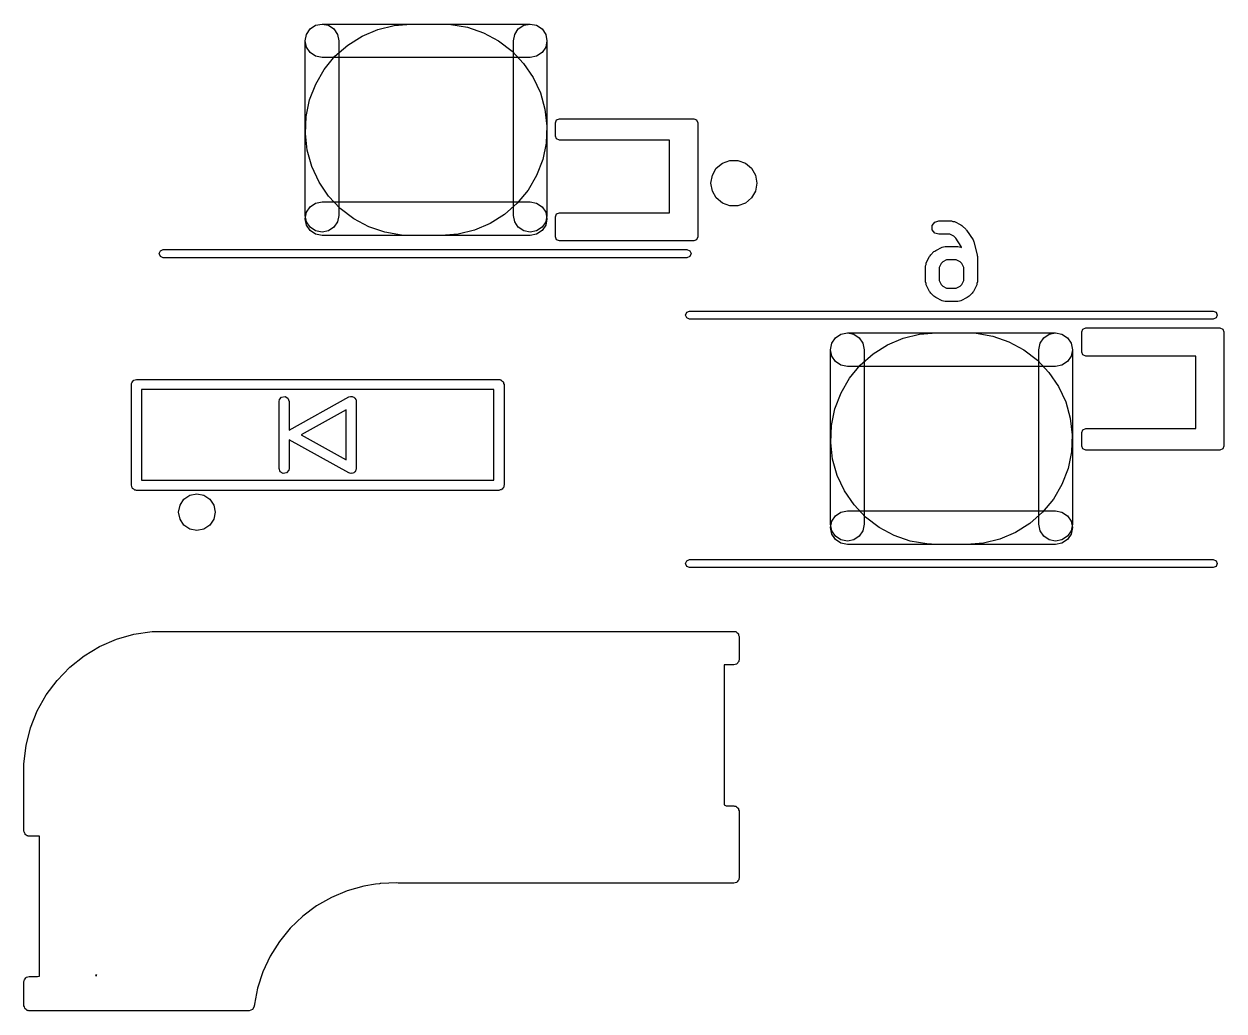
# Model space of a CAD drawing. Extents: x 62 to 223, y -188 to -37.
# Drawn here: x 169.13 to 187.01, y -69.05 to -54.35 of the extents above; entities that cross this region are included whole.
import ezdxf

# ---------------------------------------------------------------- set-up
doc = ezdxf.new("R2010")
doc.units = 0
doc.layers.add('BLACK', color=7, linetype='CONTINUOUS')

msp = doc.modelspace()

# ---------------------------------------------------------------- linework, layer by layer
at = {"layer": 'BLACK', "linetype": 'CONTINUOUS'}
for p, q in [((173.325, -54.6), (173.344, -54.5043)), ((173.325, -54.6), (173.344, -54.5043)), ((173.325, -54.6), (173.344, -54.5043)), ((173.325, -54.6), (173.344, -54.5043)), ((173.344, -54.5043), (173.398, -54.4232)), ((173.344, -54.5043), (173.398, -54.4232)), ((173.344, -54.5043), (173.398, -54.4232)), ((173.344, -54.5043), (173.398, -54.4232)), ((173.398, -54.4232), (173.479, -54.369)), ((173.398, -54.4232), (173.479, -54.369)), ((173.398, -54.4232), (173.479, -54.369)), ((173.398, -54.4232), (173.479, -54.369)), ((173.479, -54.369), (173.575, -54.35)), ((173.479, -54.369), (173.575, -54.35)), ((173.479, -54.369), (173.575, -54.35)), ((173.479, -54.369), (173.575, -54.35)), ((173.575, -54.35), (173.671, -54.369)), ((173.575, -54.35), (176.675, -54.35)), ((173.575, -54.35), (173.671, -54.369)), ((173.575, -54.35), (176.675, -54.35)), ((173.671, -54.369), (173.752, -54.4232)), ((173.671, -54.369), (173.752, -54.4232)), ((173.752, -54.4232), (173.806, -54.5043)), ((173.752, -54.4232), (173.806, -54.5043)), ((173.806, -54.5043), (173.825, -54.6)), ((173.806, -54.5043), (173.825, -54.6)), ((174.17, -54.5292), (174.403, -54.4305)), ((174.17, -54.5292), (174.403, -54.4305)), ((174.17, -54.5292), (174.403, -54.4305)), ((174.17, -54.5292), (174.403, -54.4305)), ((174.403, -54.4305), (174.648, -54.3703)), ((174.403, -54.4305), (174.648, -54.3703)), ((174.403, -54.4305), (174.648, -54.3703)), ((174.403, -54.4305), (174.648, -54.3703)), ((174.648, -54.3703), (174.9, -54.35)), ((174.648, -54.3703), (174.9, -54.35)), ((174.648, -54.3703), (174.9, -54.35)), ((174.648, -54.3703), (174.9, -54.35)), ((174.9, -54.35), (175.35, -54.35)), ((174.9, -54.35), (175.35, -54.35)), ((174.9, -54.35), (175.35, -54.35)), ((174.9, -54.35), (175.35, -54.35)), ((175.35, -54.35), (175.493, -54.3565)), ((175.35, -54.35), (175.493, -54.3565)), ((175.35, -54.35), (175.493, -54.3565)), ((175.35, -54.35), (175.493, -54.3565)), ((175.493, -54.3565), (175.742, -54.3995)), ((175.493, -54.3565), (175.742, -54.3995)), ((175.493, -54.3565), (175.742, -54.3995)), ((175.493, -54.3565), (175.742, -54.3995)), ((175.742, -54.3995), (175.981, -54.4817)), ((175.742, -54.3995), (175.981, -54.4817)), ((175.742, -54.3995), (175.981, -54.4817)), ((175.742, -54.3995), (175.981, -54.4817)), ((175.981, -54.4817), (176.203, -54.6011)), ((175.981, -54.4817), (176.203, -54.6011)), ((175.981, -54.4817), (176.203, -54.6011)), ((175.981, -54.4817), (176.203, -54.6011)), ((176.425, -54.6), (176.444, -54.5043)), ((176.425, -54.6), (176.444, -54.5043)), ((176.444, -54.5043), (176.498, -54.4232)), ((176.444, -54.5043), (176.498, -54.4232)), ((176.498, -54.4232), (176.579, -54.369)), ((176.498, -54.4232), (176.579, -54.369)), ((176.579, -54.369), (176.675, -54.35)), ((176.579, -54.369), (176.675, -54.35)), ((176.675, -54.35), (176.771, -54.369)), ((176.675, -54.35), (176.771, -54.369)), ((176.675, -54.35), (176.771, -54.369)), ((176.675, -54.35), (176.771, -54.369)), ((176.771, -54.369), (176.852, -54.4232)), ((176.771, -54.369), (176.852, -54.4232)), ((176.771, -54.369), (176.852, -54.4232)), ((176.771, -54.369), (176.852, -54.4232)), ((176.852, -54.4232), (176.906, -54.5043)), ((176.852, -54.4232), (176.906, -54.5043)), ((176.852, -54.4232), (176.906, -54.5043)), ((176.852, -54.4232), (176.906, -54.5043)), ((176.906, -54.5043), (176.925, -54.6)), ((176.906, -54.5043), (176.925, -54.6)), ((176.906, -54.5043), (176.925, -54.6)), ((176.906, -54.5043), (176.925, -54.6)), ((173.325, -57.2), (173.325, -54.6)), ((173.344, -54.6957), (173.325, -54.6)), ((173.325, -57.2), (173.325, -54.6)), ((173.344, -54.6957), (173.325, -54.6)), ((173.767, -54.8309), (173.957, -54.6638)), ((173.767, -54.8309), (173.957, -54.6638)), ((173.767, -54.8309), (173.957, -54.6638)), ((173.767, -54.8309), (173.957, -54.6638)), ((173.825, -54.6), (173.825, -57.2)), ((173.825, -54.6), (173.825, -57.2)), ((173.957, -54.6638), (174.17, -54.5292)), ((173.957, -54.6638), (174.17, -54.5292)), ((173.957, -54.6638), (174.17, -54.5292)), ((173.957, -54.6638), (174.17, -54.5292)), ((176.203, -54.6011), (176.404, -54.7545)), ((176.203, -54.6011), (176.404, -54.7545)), ((176.203, -54.6011), (176.404, -54.7545)), ((176.203, -54.6011), (176.404, -54.7545)), ((176.425, -57.2), (176.425, -54.6)), ((176.425, -57.2), (176.425, -54.6)), ((176.925, -54.6), (176.906, -54.6957)), ((176.925, -54.6), (176.906, -54.6957)), ((176.925, -54.6), (176.925, -57.2)), ((176.925, -54.6), (176.925, -57.2)), ((173.398, -54.7768), (173.344, -54.6957)), ((173.398, -54.7768), (173.344, -54.6957)), ((173.479, -54.831), (173.398, -54.7768)), ((173.479, -54.831), (173.398, -54.7768)), ((173.575, -54.85), (173.479, -54.831)), ((173.575, -54.85), (173.479, -54.831)), ((176.675, -54.85), (173.575, -54.85)), ((176.675, -54.85), (173.575, -54.85)), ((173.607, -55.0261), (173.767, -54.8309)), ((173.607, -55.0261), (173.767, -54.8309)), ((173.607, -55.0261), (173.767, -54.8309)), ((173.607, -55.0261), (173.767, -54.8309)), ((176.404, -54.7545), (176.577, -54.9381)), ((176.404, -54.7545), (176.577, -54.9381)), ((176.404, -54.7545), (176.577, -54.9381)), ((176.404, -54.7545), (176.577, -54.9381)), ((176.771, -54.831), (176.675, -54.85)), ((176.771, -54.831), (176.675, -54.85)), ((176.852, -54.7768), (176.771, -54.831)), ((176.852, -54.7768), (176.771, -54.831)), ((176.906, -54.6957), (176.852, -54.7768)), ((176.906, -54.6957), (176.852, -54.7768)), ((173.48, -55.2445), (173.607, -55.0261)), ((173.48, -55.2445), (173.607, -55.0261)), ((173.48, -55.2445), (173.607, -55.0261)), ((173.48, -55.2445), (173.607, -55.0261)), ((176.577, -54.9381), (176.719, -55.147)), ((176.577, -54.9381), (176.719, -55.147)), ((176.577, -54.9381), (176.719, -55.147)), ((176.577, -54.9381), (176.719, -55.147)), ((176.719, -55.147), (176.826, -55.376)), ((176.719, -55.147), (176.826, -55.376)), ((176.719, -55.147), (176.826, -55.376)), ((176.719, -55.147), (176.826, -55.376)), ((173.389, -55.4803), (173.48, -55.2445)), ((173.389, -55.4803), (173.48, -55.2445)), ((173.389, -55.4803), (173.48, -55.2445)), ((173.389, -55.4803), (173.48, -55.2445)), ((176.826, -55.376), (176.895, -55.6191)), ((176.826, -55.376), (176.895, -55.6191)), ((176.826, -55.376), (176.895, -55.6191)), ((176.826, -55.376), (176.895, -55.6191)), ((173.337, -55.7276), (173.389, -55.4803)), ((173.337, -55.7276), (173.389, -55.4803)), ((173.337, -55.7276), (173.389, -55.4803)), ((173.337, -55.7276), (173.389, -55.4803)), ((173.326, -55.98), (173.337, -55.7276)), ((173.326, -55.98), (173.337, -55.7276)), ((173.326, -55.98), (173.337, -55.7276)), ((173.326, -55.98), (173.337, -55.7276)), ((176.895, -55.6191), (176.924, -55.87)), ((176.895, -55.6191), (176.924, -55.87)), ((176.895, -55.6191), (176.924, -55.87)), ((176.895, -55.6191), (176.924, -55.87)), ((177.068, -55.7773), (177.11, -55.7597)), ((177.11, -55.7597), (179.11, -55.7597)), ((179.11, -55.7597), (179.152, -55.7773)), ((176.924, -55.87), (176.913, -56.1224)), ((176.924, -55.87), (176.913, -56.1224)), ((176.924, -55.87), (176.913, -56.1224)), ((176.924, -55.87), (176.913, -56.1224)), ((177.05, -55.8197), (177.068, -55.7773)), ((177.05, -56.0197), (177.05, -55.8197)), ((179.152, -55.7773), (179.17, -55.8197)), ((179.17, -55.8197), (179.17, -57.5197)), ((173.355, -56.2309), (173.326, -55.98)), ((173.355, -56.2309), (173.326, -55.98)), ((173.355, -56.2309), (173.326, -55.98)), ((173.355, -56.2309), (173.326, -55.98)), ((176.913, -56.1224), (176.861, -56.3697)), ((176.913, -56.1224), (176.861, -56.3697)), ((176.913, -56.1224), (176.861, -56.3697)), ((176.913, -56.1224), (176.861, -56.3697)), ((177.068, -56.0621), (177.05, -56.0197)), ((177.11, -56.0797), (177.068, -56.0621)), ((178.75, -56.0797), (177.11, -56.0797)), ((178.75, -57.1597), (178.75, -56.0797)), ((173.424, -56.474), (173.355, -56.2309)), ((173.424, -56.474), (173.355, -56.2309)), ((173.424, -56.474), (173.355, -56.2309)), ((173.424, -56.474), (173.355, -56.2309)), ((173.531, -56.703), (173.424, -56.474)), ((173.531, -56.703), (173.424, -56.474)), ((173.531, -56.703), (173.424, -56.474)), ((173.531, -56.703), (173.424, -56.474)), ((176.861, -56.3697), (176.77, -56.6055)), ((176.861, -56.3697), (176.77, -56.6055)), ((176.861, -56.3697), (176.77, -56.6055)), ((176.861, -56.3697), (176.77, -56.6055)), ((179.447, -56.4993), (179.539, -56.4228)), ((179.539, -56.4228), (179.65, -56.3821)), ((179.65, -56.3821), (179.77, -56.3821)), ((179.77, -56.3821), (179.881, -56.4228)), ((179.881, -56.4228), (179.973, -56.4993)), ((176.77, -56.6055), (176.643, -56.8239)), ((176.77, -56.6055), (176.643, -56.8239)), ((176.77, -56.6055), (176.643, -56.8239)), ((176.77, -56.6055), (176.643, -56.8239)), ((179.367, -56.7197), (179.388, -56.6024)), ((179.388, -56.6024), (179.447, -56.4993)), ((179.973, -56.4993), (180.032, -56.6024)), ((180.032, -56.6024), (180.053, -56.7197)), ((173.673, -56.9119), (173.531, -56.703)), ((173.673, -56.9119), (173.531, -56.703)), ((173.673, -56.9119), (173.531, -56.703)), ((173.673, -56.9119), (173.531, -56.703)), ((176.643, -56.8239), (176.483, -57.0191)), ((176.643, -56.8239), (176.483, -57.0191)), ((176.643, -56.8239), (176.483, -57.0191)), ((176.643, -56.8239), (176.483, -57.0191)), ((179.388, -56.837), (179.367, -56.7197)), ((179.447, -56.9401), (179.388, -56.837)), ((180.032, -56.837), (179.973, -56.9401)), ((180.053, -56.7197), (180.032, -56.837)), ((173.479, -57.019), (173.575, -57)), ((173.479, -57.019), (173.575, -57)), ((173.575, -57), (176.675, -57)), ((173.575, -57), (176.675, -57)), ((173.846, -57.0955), (173.673, -56.9119)), ((173.846, -57.0955), (173.673, -56.9119)), ((173.846, -57.0955), (173.673, -56.9119)), ((173.846, -57.0955), (173.673, -56.9119)), ((176.675, -57), (176.771, -57.019)), ((176.675, -57), (176.771, -57.019)), ((179.539, -57.0166), (179.447, -56.9401)), ((179.65, -57.0573), (179.539, -57.0166)), ((179.881, -57.0166), (179.77, -57.0573)), ((179.973, -56.9401), (179.881, -57.0166)), ((173.325, -57.25), (173.344, -57.1543)), ((173.325, -57.25), (173.344, -57.1543)), ((173.344, -57.1543), (173.398, -57.0732)), ((173.344, -57.1543), (173.398, -57.0732)), ((173.398, -57.0732), (173.479, -57.019)), ((173.398, -57.0732), (173.479, -57.019)), ((174.047, -57.2489), (173.846, -57.0955)), ((174.047, -57.2489), (173.846, -57.0955)), ((174.047, -57.2489), (173.846, -57.0955)), ((174.047, -57.2489), (173.846, -57.0955)), ((176.293, -57.1862), (176.08, -57.3208)), ((176.293, -57.1862), (176.08, -57.3208)), ((176.293, -57.1862), (176.08, -57.3208)), ((176.293, -57.1862), (176.08, -57.3208)), ((176.483, -57.0191), (176.293, -57.1862)), ((176.483, -57.0191), (176.293, -57.1862)), ((176.483, -57.0191), (176.293, -57.1862)), ((176.483, -57.0191), (176.293, -57.1862)), ((176.771, -57.019), (176.852, -57.0732)), ((176.771, -57.019), (176.852, -57.0732)), ((176.852, -57.0732), (176.906, -57.1543)), ((176.852, -57.0732), (176.906, -57.1543)), ((176.906, -57.1543), (176.925, -57.25)), ((176.906, -57.1543), (176.925, -57.25)), ((177.05, -57.2197), (177.068, -57.1773)), ((177.068, -57.1773), (177.11, -57.1597)), ((177.11, -57.1597), (178.75, -57.1597)), ((179.77, -57.0573), (179.65, -57.0573)), ((173.344, -57.2957), (173.325, -57.2)), ((173.344, -57.2957), (173.325, -57.2)), ((173.344, -57.3457), (173.325, -57.25)), ((173.344, -57.3457), (173.325, -57.25)), ((173.398, -57.3768), (173.344, -57.2957)), ((173.398, -57.3768), (173.344, -57.2957)), ((173.398, -57.4268), (173.344, -57.3457)), ((173.398, -57.4268), (173.344, -57.3457)), ((173.806, -57.2957), (173.752, -57.3768)), ((173.806, -57.2957), (173.752, -57.3768)), ((173.825, -57.2), (173.806, -57.2957)), ((173.825, -57.2), (173.806, -57.2957)), ((174.269, -57.3683), (174.047, -57.2489)), ((174.269, -57.3683), (174.047, -57.2489)), ((174.269, -57.3683), (174.047, -57.2489)), ((174.269, -57.3683), (174.047, -57.2489)), ((174.508, -57.4505), (174.269, -57.3683)), ((174.508, -57.4505), (174.269, -57.3683)), ((174.508, -57.4505), (174.269, -57.3683)), ((174.508, -57.4505), (174.269, -57.3683)), ((176.08, -57.3208), (175.847, -57.4195)), ((176.08, -57.3208), (175.847, -57.4195)), ((176.08, -57.3208), (175.847, -57.4195)), ((176.08, -57.3208), (175.847, -57.4195)), ((176.444, -57.2957), (176.425, -57.2)), ((176.444, -57.2957), (176.425, -57.2)), ((176.498, -57.3768), (176.444, -57.2957)), ((176.498, -57.3768), (176.444, -57.2957)), ((176.906, -57.2957), (176.852, -57.3768)), ((176.906, -57.2957), (176.852, -57.3768)), ((176.906, -57.3457), (176.852, -57.4268)), ((176.906, -57.3457), (176.852, -57.4268)), ((176.925, -57.2), (176.906, -57.2957)), ((176.925, -57.2), (176.906, -57.2957)), ((176.925, -57.25), (176.906, -57.3457)), ((176.925, -57.25), (176.906, -57.3457)), ((177.05, -57.5197), (177.05, -57.2197)), ((182.664, -57.3512), (182.701, -57.3012)), ((182.664, -57.413), (182.664, -57.3512)), ((182.701, -57.3012), (182.76, -57.2821)), ((182.76, -57.2821), (182.95, -57.2821)), ((182.95, -57.2821), (182.972, -57.2892)), ((182.972, -57.2892), (182.995, -57.2926)), ((182.995, -57.2926), (183.09, -57.3403)), ((183.09, -57.3403), (183.102, -57.3516)), ((183.102, -57.3516), (183.116, -57.359)), ((183.116, -57.359), (183.164, -57.4066)), ((173.479, -57.431), (173.398, -57.3768)), ((173.479, -57.431), (173.398, -57.3768)), ((173.479, -57.481), (173.398, -57.4268)), ((173.479, -57.481), (173.398, -57.4268)), ((173.575, -57.45), (173.479, -57.431)), ((173.575, -57.45), (173.479, -57.431)), ((173.575, -57.5), (173.479, -57.481)), ((173.575, -57.5), (173.479, -57.481)), ((173.671, -57.431), (173.575, -57.45)), ((173.671, -57.431), (173.575, -57.45)), ((176.675, -57.5), (173.575, -57.5)), ((176.675, -57.5), (173.575, -57.5)), ((173.752, -57.3768), (173.671, -57.431)), ((173.752, -57.3768), (173.671, -57.431)), ((174.757, -57.4935), (174.508, -57.4505)), ((174.757, -57.4935), (174.508, -57.4505)), ((174.757, -57.4935), (174.508, -57.4505)), ((174.757, -57.4935), (174.508, -57.4505)), ((174.9, -57.5), (174.757, -57.4935)), ((174.9, -57.5), (174.757, -57.4935)), ((174.9, -57.5), (174.757, -57.4935)), ((174.9, -57.5), (174.757, -57.4935)), ((175.35, -57.5), (174.9, -57.5)), ((175.35, -57.5), (174.9, -57.5)), ((175.35, -57.5), (174.9, -57.5)), ((175.35, -57.5), (174.9, -57.5)), ((175.602, -57.4797), (175.35, -57.5)), ((175.602, -57.4797), (175.35, -57.5)), ((175.602, -57.4797), (175.35, -57.5)), ((175.602, -57.4797), (175.35, -57.5)), ((175.847, -57.4195), (175.602, -57.4797)), ((175.847, -57.4195), (175.602, -57.4797)), ((175.847, -57.4195), (175.602, -57.4797)), ((175.847, -57.4195), (175.602, -57.4797)), ((176.579, -57.431), (176.498, -57.3768)), ((176.579, -57.431), (176.498, -57.3768)), ((176.675, -57.45), (176.579, -57.431)), ((176.675, -57.45), (176.579, -57.431)), ((176.771, -57.431), (176.675, -57.45)), ((176.771, -57.431), (176.675, -57.45)), ((176.771, -57.481), (176.675, -57.5)), ((176.771, -57.481), (176.675, -57.5)), ((176.852, -57.3768), (176.771, -57.431)), ((176.852, -57.3768), (176.771, -57.431)), ((176.852, -57.4268), (176.771, -57.481)), ((176.852, -57.4268), (176.771, -57.481)), ((177.068, -57.5621), (177.05, -57.5197)), ((179.17, -57.5197), (179.152, -57.5621)), ((182.701, -57.463), (182.664, -57.413)), ((182.76, -57.4821), (182.701, -57.463)), ((182.926, -57.4821), (182.76, -57.4821)), ((182.986, -57.5119), (182.926, -57.4821)), ((183.015, -57.541), (182.986, -57.5119)), ((183.095, -57.6612), (183.015, -57.541)), ((183.164, -57.4066), (183.168, -57.4156)), ((183.168, -57.4156), (183.176, -57.4219)), ((183.176, -57.4219), (183.271, -57.5647)), ((171.15, -57.7697), (171.168, -57.7273)), ((171.168, -57.7273), (171.21, -57.7097)), ((171.21, -57.7097), (179.01, -57.7097)), ((177.11, -57.5797), (177.068, -57.5621)), ((179.11, -57.5797), (177.11, -57.5797)), ((179.01, -57.7097), (179.052, -57.7273)), ((179.052, -57.7273), (179.07, -57.7697)), ((179.152, -57.5621), (179.11, -57.5797)), ((182.689, -57.74), (182.703, -57.7326)), ((182.703, -57.7326), (182.715, -57.7212)), ((182.715, -57.7212), (182.81, -57.6736)), ((182.81, -57.6736), (182.833, -57.6702)), ((182.833, -57.6702), (182.855, -57.663)), ((182.855, -57.663), (183.045, -57.663)), ((183.045, -57.663), (183.067, -57.6702)), ((183.067, -57.6702), (183.09, -57.6736)), ((183.09, -57.6736), (183.1, -57.6784)), ((183.1, -57.6784), (183.095, -57.6612)), ((183.271, -57.5647), (183.276, -57.5813)), ((183.276, -57.5813), (183.285, -57.5959)), ((183.285, -57.5959), (183.333, -57.7864)), ((171.168, -57.8121), (171.15, -57.7697)), ((171.21, -57.8297), (171.168, -57.8121)), ((179.01, -57.8297), (171.21, -57.8297)), ((179.052, -57.8121), (179.01, -57.8297)), ((179.07, -57.7697), (179.052, -57.8121)), ((182.571, -57.9316), (182.575, -57.9088)), ((182.575, -57.9088), (182.622, -57.8136)), ((182.622, -57.8136), (182.634, -57.802)), ((182.634, -57.802), (182.641, -57.7876)), ((182.641, -57.7876), (182.689, -57.74)), ((182.819, -57.8928), (182.794, -57.9175)), ((182.878, -57.863), (182.819, -57.8928)), ((183.022, -57.863), (182.878, -57.863)), ((183.081, -57.8928), (183.022, -57.863)), ((183.106, -57.9175), (183.081, -57.8928)), ((183.333, -57.7864), (183.332, -57.7988)), ((183.332, -57.7988), (183.336, -57.8107)), ((183.336, -57.8107), (183.336, -58.1916)), ((182.564, -57.9535), (182.571, -57.9316)), ((182.564, -58.1916), (182.564, -57.9535)), ((182.794, -57.9175), (182.764, -57.9771)), ((182.764, -57.9771), (182.764, -58.168)), ((183.136, -57.9771), (183.106, -57.9175)), ((183.136, -58.168), (183.136, -57.9771)), ((182.571, -58.2135), (182.564, -58.1916)), ((182.575, -58.2363), (182.571, -58.2135)), ((182.622, -58.3316), (182.575, -58.2363)), ((182.764, -58.168), (182.794, -58.2276)), ((182.794, -58.2276), (182.819, -58.2523)), ((182.819, -58.2523), (182.878, -58.2821)), ((183.022, -58.2821), (183.081, -58.2523)), ((183.081, -58.2523), (183.106, -58.2276)), ((183.106, -58.2276), (183.136, -58.168)), ((183.325, -58.2363), (183.278, -58.3316)), ((183.329, -58.2135), (183.325, -58.2363)), ((183.336, -58.1916), (183.329, -58.2135)), ((182.634, -58.3431), (182.622, -58.3316)), ((182.641, -58.3576), (182.634, -58.3431)), ((182.689, -58.4052), (182.641, -58.3576)), ((182.703, -58.4125), (182.689, -58.4052)), ((182.715, -58.4239), (182.703, -58.4125)), ((182.81, -58.4715), (182.715, -58.4239)), ((182.878, -58.2821), (183.022, -58.2821)), ((183.185, -58.4239), (183.09, -58.4715)), ((183.197, -58.4125), (183.185, -58.4239)), ((183.211, -58.4052), (183.197, -58.4125)), ((183.259, -58.3576), (183.211, -58.4052)), ((183.266, -58.3431), (183.259, -58.3576)), ((183.278, -58.3316), (183.266, -58.3431)), ((179.007, -58.6423), (179.049, -58.6247)), ((179.049, -58.6247), (186.849, -58.6247)), ((182.833, -58.475), (182.81, -58.4715)), ((182.855, -58.4821), (182.833, -58.475)), ((183.045, -58.4821), (182.855, -58.4821)), ((183.067, -58.475), (183.045, -58.4821)), ((183.09, -58.4715), (183.067, -58.475)), ((186.849, -58.6247), (186.891, -58.6423)), ((178.989, -58.6847), (179.007, -58.6423)), ((179.007, -58.7271), (178.989, -58.6847)), ((179.049, -58.7447), (179.007, -58.7271)), ((186.849, -58.7447), (179.049, -58.7447)), ((186.891, -58.7271), (186.849, -58.7447)), ((186.891, -58.6423), (186.909, -58.6847)), ((186.909, -58.6847), (186.891, -58.7271)), ((181.223, -59.0232), (181.304, -58.969)), ((181.223, -59.0232), (181.304, -58.969)), ((181.223, -59.0232), (181.304, -58.969)), ((181.223, -59.0232), (181.304, -58.969)), ((181.304, -58.969), (181.4, -58.95)), ((181.304, -58.969), (181.4, -58.95)), ((181.304, -58.969), (181.4, -58.95)), ((181.304, -58.969), (181.4, -58.95)), ((181.4, -58.95), (181.496, -58.969)), ((181.4, -58.95), (184.5, -58.95)), ((181.4, -58.95), (181.496, -58.969)), ((181.4, -58.95), (184.5, -58.95)), ((181.496, -58.969), (181.577, -59.0232)), ((181.496, -58.969), (181.577, -59.0232)), ((182.228, -59.0305), (182.473, -58.9703)), ((182.228, -59.0305), (182.473, -58.9703)), ((182.228, -59.0305), (182.473, -58.9703)), ((182.228, -59.0305), (182.473, -58.9703)), ((182.473, -58.9703), (182.725, -58.95)), ((182.473, -58.9703), (182.725, -58.95)), ((182.473, -58.9703), (182.725, -58.95)), ((182.473, -58.9703), (182.725, -58.95)), ((182.725, -58.95), (183.175, -58.95)), ((182.725, -58.95), (183.175, -58.95)), ((182.725, -58.95), (183.175, -58.95)), ((182.725, -58.95), (183.175, -58.95)), ((183.175, -58.95), (183.318, -58.9565)), ((183.175, -58.95), (183.318, -58.9565)), ((183.175, -58.95), (183.318, -58.9565)), ((183.175, -58.95), (183.318, -58.9565)), ((183.318, -58.9565), (183.567, -58.9995)), ((183.318, -58.9565), (183.567, -58.9995)), ((183.318, -58.9565), (183.567, -58.9995)), ((183.318, -58.9565), (183.567, -58.9995)), ((184.323, -59.0232), (184.404, -58.969)), ((184.323, -59.0232), (184.404, -58.969)), ((184.404, -58.969), (184.5, -58.95)), ((184.404, -58.969), (184.5, -58.95)), ((184.5, -58.95), (184.596, -58.969)), ((184.5, -58.95), (184.596, -58.969)), ((184.5, -58.95), (184.596, -58.969)), ((184.5, -58.95), (184.596, -58.969)), ((184.596, -58.969), (184.677, -59.0232)), ((184.596, -58.969), (184.677, -59.0232)), ((184.596, -58.969), (184.677, -59.0232)), ((184.596, -58.969), (184.677, -59.0232)), ((184.889, -58.9347), (184.907, -58.8923)), ((184.889, -59.2347), (184.889, -58.9347)), ((184.907, -58.8923), (184.949, -58.8747)), ((184.949, -58.8747), (186.949, -58.8747)), ((186.949, -58.8747), (186.991, -58.8923)), ((186.991, -58.8923), (187.009, -58.9347)), ((187.009, -58.9347), (187.009, -60.6347)), ((181.15, -59.2), (181.169, -59.1043)), ((181.15, -59.2), (181.169, -59.1043)), ((181.15, -59.2), (181.169, -59.1043)), ((181.15, -59.2), (181.169, -59.1043)), ((181.169, -59.1043), (181.223, -59.0232)), ((181.169, -59.1043), (181.223, -59.0232)), ((181.169, -59.1043), (181.223, -59.0232)), ((181.169, -59.1043), (181.223, -59.0232)), ((181.577, -59.0232), (181.631, -59.1043)), ((181.577, -59.0232), (181.631, -59.1043)), ((181.631, -59.1043), (181.65, -59.2)), ((181.631, -59.1043), (181.65, -59.2)), ((181.782, -59.2638), (181.995, -59.1292)), ((181.782, -59.2638), (181.995, -59.1292)), ((181.782, -59.2638), (181.995, -59.1292)), ((181.782, -59.2638), (181.995, -59.1292)), ((181.995, -59.1292), (182.228, -59.0305)), ((181.995, -59.1292), (182.228, -59.0305)), ((181.995, -59.1292), (182.228, -59.0305)), ((181.995, -59.1292), (182.228, -59.0305)), ((183.567, -58.9995), (183.806, -59.0817)), ((183.567, -58.9995), (183.806, -59.0817)), ((183.567, -58.9995), (183.806, -59.0817)), ((183.567, -58.9995), (183.806, -59.0817)), ((183.806, -59.0817), (184.028, -59.2011)), ((183.806, -59.0817), (184.028, -59.2011)), ((183.806, -59.0817), (184.028, -59.2011)), ((183.806, -59.0817), (184.028, -59.2011)), ((184.25, -59.2), (184.269, -59.1043)), ((184.25, -59.2), (184.269, -59.1043)), ((184.269, -59.1043), (184.323, -59.0232)), ((184.269, -59.1043), (184.323, -59.0232)), ((184.677, -59.0232), (184.731, -59.1043)), ((184.677, -59.0232), (184.731, -59.1043)), ((184.677, -59.0232), (184.731, -59.1043)), ((184.677, -59.0232), (184.731, -59.1043)), ((184.731, -59.1043), (184.75, -59.2)), ((184.731, -59.1043), (184.75, -59.2)), ((184.731, -59.1043), (184.75, -59.2)), ((184.731, -59.1043), (184.75, -59.2)), ((181.15, -61.8), (181.15, -59.2)), ((181.169, -59.2957), (181.15, -59.2)), ((181.15, -61.8), (181.15, -59.2)), ((181.169, -59.2957), (181.15, -59.2)), ((181.223, -59.3768), (181.169, -59.2957)), ((181.223, -59.3768), (181.169, -59.2957)), ((181.592, -59.4309), (181.782, -59.2638)), ((181.592, -59.4309), (181.782, -59.2638)), ((181.592, -59.4309), (181.782, -59.2638)), ((181.592, -59.4309), (181.782, -59.2638)), ((181.65, -59.2), (181.65, -61.8)), ((181.65, -59.2), (181.65, -61.8)), ((184.028, -59.2011), (184.229, -59.3545)), ((184.028, -59.2011), (184.229, -59.3545)), ((184.028, -59.2011), (184.229, -59.3545)), ((184.028, -59.2011), (184.229, -59.3545)), ((184.25, -61.8), (184.25, -59.2)), ((184.25, -61.8), (184.25, -59.2)), ((184.731, -59.2957), (184.677, -59.3768)), ((184.731, -59.2957), (184.677, -59.3768)), ((184.75, -59.2), (184.731, -59.2957)), ((184.75, -59.2), (184.731, -59.2957)), ((184.75, -59.2), (184.75, -61.8)), ((184.75, -59.2), (184.75, -61.8)), ((184.907, -59.2771), (184.889, -59.2347)), ((184.949, -59.2947), (184.907, -59.2771)), ((186.589, -59.2947), (184.949, -59.2947)), ((186.589, -60.3747), (186.589, -59.2947)), ((181.304, -59.431), (181.223, -59.3768)), ((181.304, -59.431), (181.223, -59.3768)), ((181.4, -59.45), (181.304, -59.431)), ((181.4, -59.45), (181.304, -59.431)), ((184.5, -59.45), (181.4, -59.45)), ((184.5, -59.45), (181.4, -59.45)), ((181.432, -59.6261), (181.592, -59.4309)), ((181.432, -59.6261), (181.592, -59.4309)), ((181.432, -59.6261), (181.592, -59.4309)), ((181.432, -59.6261), (181.592, -59.4309)), ((184.229, -59.3545), (184.402, -59.5381)), ((184.229, -59.3545), (184.402, -59.5381)), ((184.229, -59.3545), (184.402, -59.5381)), ((184.229, -59.3545), (184.402, -59.5381)), ((184.596, -59.431), (184.5, -59.45)), ((184.596, -59.431), (184.5, -59.45)), ((184.677, -59.3768), (184.596, -59.431)), ((184.677, -59.3768), (184.596, -59.431)), ((170.738, -59.7038), (170.74, -59.694)), ((170.74, -59.694), (170.752, -59.6791)), ((170.752, -59.6791), (170.762, -59.6622)), ((170.762, -59.6622), (170.768, -59.6599)), ((170.768, -59.6599), (170.772, -59.6547)), ((170.772, -59.6547), (170.792, -59.6514)), ((170.792, -59.6514), (170.81, -59.6447)), ((170.81, -59.6447), (176.21, -59.6447)), ((176.21, -59.6447), (176.22, -59.6464)), ((176.22, -59.6464), (176.223, -59.6458)), ((176.223, -59.6458), (176.226, -59.6475)), ((176.226, -59.6475), (176.236, -59.6492)), ((176.236, -59.6492), (176.251, -59.6617)), ((176.251, -59.6617), (176.267, -59.6715)), ((176.267, -59.6715), (176.27, -59.6778)), ((176.27, -59.6778), (176.275, -59.6822)), ((176.275, -59.6822), (176.278, -59.7014)), ((181.305, -59.8445), (181.432, -59.6261)), ((181.305, -59.8445), (181.432, -59.6261)), ((181.305, -59.8445), (181.432, -59.6261)), ((181.305, -59.8445), (181.432, -59.6261)), ((184.402, -59.5381), (184.544, -59.747)), ((184.402, -59.5381), (184.544, -59.747)), ((184.402, -59.5381), (184.544, -59.747)), ((184.402, -59.5381), (184.544, -59.747)), ((170.735, -59.7197), (170.737, -59.71)), ((170.735, -61.2197), (170.735, -59.7197)), ((170.736, -59.7067), (170.738, -59.7038)), ((170.737, -59.71), (170.736, -59.7067)), ((170.885, -59.7947), (170.885, -61.1447)), ((176.135, -59.7947), (170.885, -59.7947)), ((176.135, -61.1447), (176.135, -59.7947)), ((176.278, -59.7014), (176.285, -59.7197)), ((176.285, -59.7197), (176.285, -61.2197)), ((181.214, -60.0803), (181.305, -59.8445)), ((181.214, -60.0803), (181.305, -59.8445)), ((181.214, -60.0803), (181.305, -59.8445)), ((181.214, -60.0803), (181.305, -59.8445)), ((184.544, -59.747), (184.651, -59.976)), ((184.544, -59.747), (184.651, -59.976)), ((184.544, -59.747), (184.651, -59.976)), ((184.544, -59.747), (184.651, -59.976)), ((172.935, -59.9697), (172.94, -59.944)), ((172.935, -60.9697), (172.935, -59.9697)), ((172.94, -59.944), (172.972, -59.9047)), ((172.972, -59.9047), (173.023, -59.8958)), ((173.023, -59.8958), (173.067, -59.9215)), ((173.067, -59.9215), (173.085, -59.9697)), ((173.085, -60.3978), (173.974, -59.9041)), ((173.085, -59.9697), (173.085, -60.3978)), ((173.974, -59.9041), (173.998, -59.8956)), ((173.998, -59.8956), (174.011, -59.898)), ((174.011, -59.898), (174.023, -59.8958)), ((174.023, -59.8958), (174.035, -59.9028)), ((174.035, -59.9028), (174.049, -59.9054)), ((174.049, -59.9054), (174.057, -59.9152)), ((174.057, -59.9152), (174.067, -59.9215)), ((174.067, -59.9215), (174.072, -59.9345)), ((174.072, -59.9345), (174.081, -59.9452)), ((174.081, -59.9452), (174.081, -59.9578)), ((174.081, -59.9578), (174.085, -59.9697)), ((174.085, -59.9697), (174.085, -60.9697)), ((184.651, -59.976), (184.72, -60.2191)), ((184.651, -59.976), (184.72, -60.2191)), ((184.651, -59.976), (184.72, -60.2191)), ((184.651, -59.976), (184.72, -60.2191)), ((173.935, -60.0972), (173.264, -60.4697)), ((173.935, -60.8422), (173.935, -60.0972)), ((181.162, -60.3276), (181.214, -60.0803)), ((181.162, -60.3276), (181.214, -60.0803)), ((181.162, -60.3276), (181.214, -60.0803)), ((181.162, -60.3276), (181.214, -60.0803)), ((184.72, -60.2191), (184.749, -60.47)), ((184.72, -60.2191), (184.749, -60.47)), ((184.72, -60.2191), (184.749, -60.47)), ((184.72, -60.2191), (184.749, -60.47)), ((181.151, -60.58), (181.162, -60.3276)), ((181.151, -60.58), (181.162, -60.3276)), ((181.151, -60.58), (181.162, -60.3276)), ((181.151, -60.58), (181.162, -60.3276)), ((184.889, -60.4347), (184.907, -60.3923)), ((184.907, -60.3923), (184.949, -60.3747)), ((184.949, -60.3747), (186.589, -60.3747)), ((173.974, -61.0353), (173.085, -60.5416)), ((173.085, -60.5416), (173.085, -60.9697)), ((173.264, -60.4697), (173.935, -60.8422)), ((181.18, -60.8309), (181.151, -60.58)), ((181.18, -60.8309), (181.151, -60.58)), ((181.18, -60.8309), (181.151, -60.58)), ((181.18, -60.8309), (181.151, -60.58)), ((184.749, -60.47), (184.738, -60.7224)), ((184.749, -60.47), (184.738, -60.7224)), ((184.749, -60.47), (184.738, -60.7224)), ((184.749, -60.47), (184.738, -60.7224)), ((184.889, -60.6347), (184.889, -60.4347)), ((184.738, -60.7224), (184.686, -60.9697)), ((184.738, -60.7224), (184.686, -60.9697)), ((184.738, -60.7224), (184.686, -60.9697)), ((184.738, -60.7224), (184.686, -60.9697)), ((184.907, -60.6771), (184.889, -60.6347)), ((184.949, -60.6947), (184.907, -60.6771)), ((186.949, -60.6947), (184.949, -60.6947)), ((186.991, -60.6771), (186.949, -60.6947)), ((187.009, -60.6347), (186.991, -60.6771)), ((181.249, -61.074), (181.18, -60.8309)), ((181.249, -61.074), (181.18, -60.8309)), ((181.249, -61.074), (181.18, -60.8309)), ((181.249, -61.074), (181.18, -60.8309)), ((172.953, -61.0179), (172.935, -60.9697)), ((172.997, -61.0436), (172.953, -61.0179)), ((173.047, -61.0347), (172.997, -61.0436)), ((173.08, -60.9954), (173.047, -61.0347)), ((173.085, -60.9697), (173.08, -60.9954)), ((173.986, -61.0372), (173.974, -61.0353)), ((173.997, -61.0436), (173.986, -61.0372)), ((174.011, -61.0412), (173.997, -61.0436)), ((174.024, -61.0433), (174.011, -61.0412)), ((174.035, -61.0368), (174.024, -61.0433)), ((174.047, -61.0347), (174.035, -61.0368)), ((174.056, -61.0241), (174.047, -61.0347)), ((174.068, -61.017), (174.056, -61.0241)), ((174.072, -61.005), (174.068, -61.017)), ((174.08, -60.9954), (174.072, -61.005)), ((174.085, -60.9697), (174.08, -60.9954)), ((181.356, -61.303), (181.249, -61.074)), ((181.356, -61.303), (181.249, -61.074)), ((181.356, -61.303), (181.249, -61.074)), ((181.356, -61.303), (181.249, -61.074)), ((184.686, -60.9697), (184.595, -61.2055)), ((184.686, -60.9697), (184.595, -61.2055)), ((184.686, -60.9697), (184.595, -61.2055)), ((184.686, -60.9697), (184.595, -61.2055)), ((170.742, -61.238), (170.735, -61.2197)), ((170.745, -61.2572), (170.742, -61.238)), ((170.75, -61.2615), (170.745, -61.2572)), ((170.753, -61.2679), (170.75, -61.2615)), ((170.769, -61.2777), (170.753, -61.2679)), ((170.784, -61.2902), (170.769, -61.2777)), ((170.794, -61.2919), (170.784, -61.2902)), ((170.797, -61.2936), (170.794, -61.2919)), ((170.8, -61.293), (170.797, -61.2936)), ((170.81, -61.2947), (170.8, -61.293)), ((176.21, -61.2947), (170.81, -61.2947)), ((170.885, -61.1447), (176.135, -61.1447)), ((176.228, -61.288), (176.21, -61.2947)), ((176.248, -61.2847), (176.228, -61.288)), ((176.252, -61.2795), (176.248, -61.2847)), ((176.258, -61.2772), (176.252, -61.2795)), ((176.268, -61.2603), (176.258, -61.2772)), ((176.28, -61.2454), (176.268, -61.2603)), ((176.282, -61.2356), (176.28, -61.2454)), ((176.284, -61.2327), (176.282, -61.2356)), ((176.285, -61.2197), (176.283, -61.2294)), ((176.283, -61.2294), (176.284, -61.2327)), ((181.498, -61.5119), (181.356, -61.303)), ((181.498, -61.5119), (181.356, -61.303)), ((181.498, -61.5119), (181.356, -61.303)), ((181.498, -61.5119), (181.356, -61.303)), ((184.595, -61.2055), (184.468, -61.4239)), ((184.595, -61.2055), (184.468, -61.4239)), ((184.595, -61.2055), (184.468, -61.4239)), ((184.595, -61.2055), (184.468, -61.4239)), ((171.459, -61.5156), (171.518, -61.4273)), ((171.518, -61.4273), (171.606, -61.3683)), ((171.606, -61.3683), (171.71, -61.3476)), ((171.71, -61.3476), (171.814, -61.3683)), ((171.814, -61.3683), (171.902, -61.4273)), ((171.902, -61.4273), (171.961, -61.5156)), ((184.468, -61.4239), (184.308, -61.6191)), ((184.468, -61.4239), (184.308, -61.6191)), ((184.468, -61.4239), (184.308, -61.6191)), ((184.468, -61.4239), (184.308, -61.6191)), ((171.438, -61.6197), (171.459, -61.5156)), ((171.459, -61.7238), (171.438, -61.6197)), ((171.961, -61.5156), (171.982, -61.6197)), ((171.982, -61.6197), (171.961, -61.7238)), ((181.223, -61.6732), (181.304, -61.619)), ((181.223, -61.6732), (181.304, -61.619)), ((181.304, -61.619), (181.4, -61.6)), ((181.304, -61.619), (181.4, -61.6)), ((181.4, -61.6), (184.5, -61.6)), ((181.4, -61.6), (184.5, -61.6)), ((181.671, -61.6955), (181.498, -61.5119)), ((181.671, -61.6955), (181.498, -61.5119)), ((181.671, -61.6955), (181.498, -61.5119)), ((181.671, -61.6955), (181.498, -61.5119)), ((184.308, -61.6191), (184.118, -61.7862)), ((184.308, -61.6191), (184.118, -61.7862)), ((184.308, -61.6191), (184.118, -61.7862)), ((184.308, -61.6191), (184.118, -61.7862)), ((184.5, -61.6), (184.596, -61.619)), ((184.5, -61.6), (184.596, -61.619)), ((184.596, -61.619), (184.677, -61.6732)), ((184.596, -61.619), (184.677, -61.6732)), ((171.518, -61.8121), (171.459, -61.7238)), ((171.606, -61.8711), (171.518, -61.8121)), ((171.902, -61.8121), (171.814, -61.8711)), ((171.961, -61.7238), (171.902, -61.8121)), ((181.15, -61.85), (181.169, -61.7543)), ((181.15, -61.85), (181.169, -61.7543)), ((181.169, -61.8957), (181.15, -61.8)), ((181.169, -61.8957), (181.15, -61.8)), ((181.169, -61.7543), (181.223, -61.6732)), ((181.169, -61.7543), (181.223, -61.6732)), ((181.65, -61.8), (181.631, -61.8957)), ((181.65, -61.8), (181.631, -61.8957)), ((181.872, -61.8489), (181.671, -61.6955)), ((181.872, -61.8489), (181.671, -61.6955)), ((181.872, -61.8489), (181.671, -61.6955)), ((181.872, -61.8489), (181.671, -61.6955)), ((184.118, -61.7862), (183.905, -61.9208)), ((184.118, -61.7862), (183.905, -61.9208)), ((184.118, -61.7862), (183.905, -61.9208)), ((184.118, -61.7862), (183.905, -61.9208)), ((184.269, -61.8957), (184.25, -61.8)), ((184.269, -61.8957), (184.25, -61.8)), ((184.677, -61.6732), (184.731, -61.7543)), ((184.677, -61.6732), (184.731, -61.7543)), ((184.731, -61.7543), (184.75, -61.85)), ((184.731, -61.7543), (184.75, -61.85)), ((184.75, -61.8), (184.731, -61.8957)), ((184.75, -61.8), (184.731, -61.8957)), ((171.71, -61.8918), (171.606, -61.8711)), ((171.814, -61.8711), (171.71, -61.8918)), ((181.169, -61.9457), (181.15, -61.85)), ((181.169, -61.9457), (181.15, -61.85)), ((181.223, -61.9768), (181.169, -61.8957)), ((181.223, -61.9768), (181.169, -61.8957)), ((181.223, -62.0268), (181.169, -61.9457)), ((181.223, -62.0268), (181.169, -61.9457)), ((181.304, -62.031), (181.223, -61.9768)), ((181.304, -62.031), (181.223, -61.9768)), ((181.577, -61.9768), (181.496, -62.031)), ((181.577, -61.9768), (181.496, -62.031)), ((181.631, -61.8957), (181.577, -61.9768)), ((181.631, -61.8957), (181.577, -61.9768)), ((182.094, -61.9683), (181.872, -61.8489)), ((182.094, -61.9683), (181.872, -61.8489)), ((182.094, -61.9683), (181.872, -61.8489)), ((182.094, -61.9683), (181.872, -61.8489)), ((182.333, -62.0505), (182.094, -61.9683)), ((182.333, -62.0505), (182.094, -61.9683)), ((182.333, -62.0505), (182.094, -61.9683)), ((182.333, -62.0505), (182.094, -61.9683)), ((183.672, -62.0195), (183.427, -62.0797)), ((183.672, -62.0195), (183.427, -62.0797)), ((183.672, -62.0195), (183.427, -62.0797)), ((183.672, -62.0195), (183.427, -62.0797)), ((183.905, -61.9208), (183.672, -62.0195)), ((183.905, -61.9208), (183.672, -62.0195)), ((183.905, -61.9208), (183.672, -62.0195)), ((183.905, -61.9208), (183.672, -62.0195)), ((184.323, -61.9768), (184.269, -61.8957)), ((184.323, -61.9768), (184.269, -61.8957)), ((184.404, -62.031), (184.323, -61.9768)), ((184.404, -62.031), (184.323, -61.9768)), ((184.677, -61.9768), (184.596, -62.031)), ((184.677, -61.9768), (184.596, -62.031)), ((184.731, -61.8957), (184.677, -61.9768)), ((184.731, -61.8957), (184.677, -61.9768)), ((184.731, -61.9457), (184.677, -62.0268)), ((184.731, -61.9457), (184.677, -62.0268)), ((184.75, -61.85), (184.731, -61.9457)), ((184.75, -61.85), (184.731, -61.9457)), ((181.304, -62.081), (181.223, -62.0268)), ((181.304, -62.081), (181.223, -62.0268)), ((181.4, -62.05), (181.304, -62.031)), ((181.4, -62.05), (181.304, -62.031)), ((181.4, -62.1), (181.304, -62.081)), ((181.4, -62.1), (181.304, -62.081)), ((181.496, -62.031), (181.4, -62.05)), ((181.496, -62.031), (181.4, -62.05)), ((184.5, -62.1), (181.4, -62.1)), ((184.5, -62.1), (181.4, -62.1)), ((182.582, -62.0935), (182.333, -62.0505)), ((182.582, -62.0935), (182.333, -62.0505)), ((182.582, -62.0935), (182.333, -62.0505)), ((182.582, -62.0935), (182.333, -62.0505)), ((182.725, -62.1), (182.582, -62.0935)), ((182.725, -62.1), (182.582, -62.0935)), ((182.725, -62.1), (182.582, -62.0935)), ((182.725, -62.1), (182.582, -62.0935)), ((183.175, -62.1), (182.725, -62.1)), ((183.175, -62.1), (182.725, -62.1)), ((183.175, -62.1), (182.725, -62.1)), ((183.175, -62.1), (182.725, -62.1)), ((183.427, -62.0797), (183.175, -62.1)), ((183.427, -62.0797), (183.175, -62.1)), ((183.427, -62.0797), (183.175, -62.1)), ((183.427, -62.0797), (183.175, -62.1)), ((184.5, -62.05), (184.404, -62.031)), ((184.5, -62.05), (184.404, -62.031)), ((184.596, -62.031), (184.5, -62.05)), ((184.596, -62.031), (184.5, -62.05)), ((184.596, -62.081), (184.5, -62.1)), ((184.596, -62.081), (184.5, -62.1)), ((184.677, -62.0268), (184.596, -62.081)), ((184.677, -62.0268), (184.596, -62.081)), ((178.989, -62.3847), (179.007, -62.3423)), ((179.007, -62.3423), (179.049, -62.3247)), ((179.049, -62.3247), (186.849, -62.3247)), ((186.849, -62.3247), (186.891, -62.3423)), ((186.891, -62.3423), (186.909, -62.3847)), ((179.007, -62.4271), (178.989, -62.3847)), ((179.049, -62.4447), (179.007, -62.4271)), ((186.849, -62.4447), (179.049, -62.4447)), ((186.891, -62.4271), (186.849, -62.4447)), ((186.909, -62.3847), (186.891, -62.4271)), ((170.512, -63.513), (170.773, -63.4386)), ((170.773, -63.4386), (171.042, -63.399)), ((171.042, -63.399), (171.31, -63.3949)), ((171.31, -63.3949), (171.31, -63.3947)), ((171.31, -63.3947), (179.71, -63.3947)), ((179.71, -63.3947), (179.72, -63.3964)), ((179.72, -63.3964), (179.723, -63.3958)), ((179.723, -63.3958), (179.726, -63.3975)), ((179.726, -63.3975), (179.736, -63.3992)), ((179.736, -63.3992), (179.751, -63.4117)), ((179.751, -63.4117), (179.767, -63.4215)), ((179.767, -63.4215), (179.77, -63.4278)), ((179.77, -63.4278), (179.775, -63.4322)), ((179.775, -63.4322), (179.778, -63.4514)), ((179.778, -63.4514), (179.785, -63.4697)), ((170.029, -63.7604), (170.262, -63.6209)), ((170.262, -63.6209), (170.512, -63.513)), ((179.785, -63.4697), (179.785, -63.8197)), ((169.816, -63.9292), (170.029, -63.7604)), ((169.627, -64.1243), (169.816, -63.9292)), ((179.71, -63.8947), (179.565, -63.8947)), ((179.565, -63.8947), (179.565, -65.9797)), ((179.728, -63.888), (179.71, -63.8947)), ((179.748, -63.8847), (179.728, -63.888)), ((179.752, -63.8795), (179.748, -63.8847)), ((179.758, -63.8772), (179.752, -63.8795)), ((179.768, -63.8603), (179.758, -63.8772)), ((179.78, -63.8454), (179.768, -63.8603)), ((179.782, -63.8356), (179.78, -63.8454)), ((179.784, -63.8327), (179.782, -63.8356)), ((179.785, -63.8197), (179.783, -63.8294)), ((179.783, -63.8294), (179.784, -63.8327)), ((169.465, -64.3424), (169.627, -64.1243)), ((169.333, -64.5798), (169.465, -64.3424)), ((169.233, -64.8325), (169.333, -64.5798)), ((169.166, -65.096), (169.233, -64.8325)), ((169.135, -65.366), (169.166, -65.096)), ((169.135, -65.3672), (169.135, -65.366)), ((169.135, -65.3697), (169.135, -65.3672)), ((169.135, -66.3697), (169.135, -65.3697)), ((179.565, -65.9797), (179.596, -65.9947)), ((179.596, -65.9947), (179.71, -65.9947)), ((179.71, -65.9947), (179.72, -65.9964)), ((179.72, -65.9964), (179.723, -65.9958)), ((179.723, -65.9958), (179.726, -65.9975)), ((179.726, -65.9975), (179.736, -65.9992)), ((179.736, -65.9992), (179.751, -66.0117)), ((179.751, -66.0117), (179.767, -66.0215)), ((179.767, -66.0215), (179.77, -66.0279)), ((179.77, -66.0279), (179.775, -66.0322)), ((179.775, -66.0322), (179.778, -66.0514)), ((179.778, -66.0514), (179.785, -66.0697)), ((179.785, -66.0697), (179.785, -67.0697)), ((169.142, -66.388), (169.135, -66.3697)), ((169.145, -66.4072), (169.142, -66.388)), ((169.15, -66.4115), (169.145, -66.4072)), ((169.153, -66.4179), (169.15, -66.4115)), ((169.169, -66.4277), (169.153, -66.4179)), ((169.184, -66.4402), (169.169, -66.4277)), ((169.194, -66.4419), (169.184, -66.4402)), ((169.197, -66.4436), (169.194, -66.4419)), ((169.2, -66.443), (169.197, -66.4436)), ((169.21, -66.4447), (169.2, -66.443)), ((169.365, -66.4447), (169.21, -66.4447)), ((169.365, -68.5287), (169.365, -66.4447)), ((174.198, -67.1878), (173.951, -67.2576)), ((174.373, -67.1608), (174.198, -67.1878)), ((174.43, -67.1551), (174.373, -67.1608)), ((174.442, -67.1501), (174.43, -67.1551)), ((174.452, -67.1487), (174.442, -67.1501)), ((174.69, -67.1412), (174.452, -67.1487)), ((174.706, -67.144), (174.69, -67.1412)), ((174.708, -67.1447), (174.706, -67.144)), ((174.709, -67.1444), (174.708, -67.1447)), ((174.71, -67.1447), (174.709, -67.1444)), ((179.71, -67.1447), (174.71, -67.1447)), ((179.728, -67.138), (179.71, -67.1447)), ((179.748, -67.1347), (179.728, -67.138)), ((179.752, -67.1295), (179.748, -67.1347)), ((179.758, -67.1272), (179.752, -67.1295)), ((179.768, -67.1103), (179.758, -67.1272)), ((179.78, -67.0954), (179.768, -67.1103)), ((179.782, -67.0856), (179.78, -67.0954)), ((179.784, -67.0827), (179.782, -67.0856)), ((179.785, -67.0697), (179.783, -67.0794)), ((179.783, -67.0794), (179.784, -67.0827)), ((173.715, -67.3569), (173.493, -67.4842)), ((173.951, -67.2576), (173.715, -67.3569)), ((173.493, -67.4842), (173.287, -67.6378)), ((173.287, -67.6378), (173.102, -67.8152)), ((173.102, -67.8152), (172.94, -68.0138)), ((172.94, -68.0138), (172.803, -68.2307)), ((172.803, -68.2307), (172.694, -68.4627)), ((169.135, -68.6097), (169.137, -68.6)), ((169.135, -68.9697), (169.135, -68.6097)), ((169.136, -68.5967), (169.138, -68.5938)), ((169.137, -68.6), (169.136, -68.5967)), ((169.138, -68.5938), (169.14, -68.584)), ((169.14, -68.584), (169.152, -68.5691)), ((169.152, -68.5691), (169.162, -68.5522)), ((169.162, -68.5522), (169.168, -68.5499)), ((169.168, -68.5499), (169.172, -68.5447)), ((169.172, -68.5447), (169.192, -68.5414)), ((169.192, -68.5414), (169.21, -68.5347)), ((169.21, -68.5347), (169.335, -68.5347)), ((169.335, -68.5347), (169.365, -68.5287)), ((170.203, -68.5107), (170.202, -68.5197)), ((170.202, -68.5197), (170.22, -68.5197)), ((170.22, -68.5197), (170.203, -68.5107)), ((172.694, -68.4627), (172.614, -68.7063)), ((172.614, -68.7063), (172.566, -68.9476)), ((169.142, -68.988), (169.135, -68.9697)), ((169.145, -69.0072), (169.142, -68.988)), ((172.564, -68.9827), (172.538, -69.0272)), ((172.568, -68.9583), (172.562, -68.9711)), ((172.562, -68.9711), (172.564, -68.9827)), ((172.566, -68.9476), (172.568, -68.9583)), ((169.15, -69.0115), (169.145, -69.0072)), ((169.153, -69.0179), (169.15, -69.0115)), ((169.169, -69.0277), (169.153, -69.0179)), ((169.184, -69.0402), (169.169, -69.0277)), ((169.194, -69.0419), (169.184, -69.0402)), ((169.197, -69.0436), (169.194, -69.0419)), ((169.2, -69.043), (169.197, -69.0436)), ((169.21, -69.0447), (169.2, -69.043)), ((172.07, -69.0447), (169.21, -69.0447)), ((172.094, -69.0482), (172.07, -69.0447)), ((172.119, -69.0447), (172.094, -69.0482)), ((172.49, -69.0447), (172.119, -69.0447)), ((172.538, -69.0272), (172.49, -69.0447))]:
    msp.add_line(p, q, dxfattribs=at)

doc.saveas('drawing.dxf')
